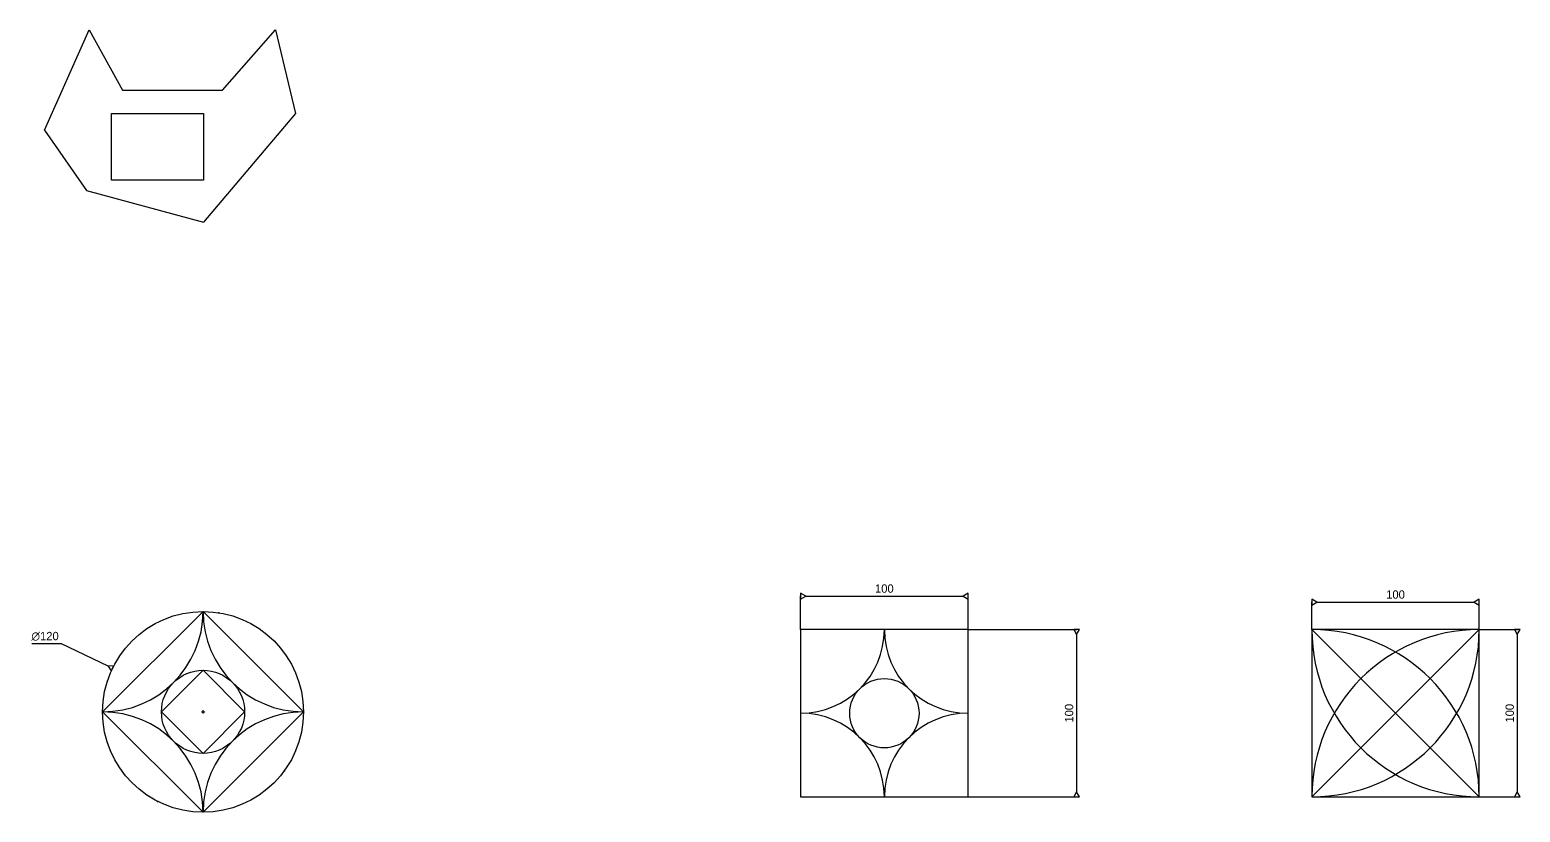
# Model space of a CAD drawing. Header units: inches. Extents: x 90 to 18020, y 90 to 97676.
# Drawn here: x 7485 to 8375, y 94790 to 95258 of the extents above; entities that cross this region are included whole.
import ezdxf

# ---------------------------------------------------------------- set-up
doc = ezdxf.new("R2010")
doc.units = ezdxf.units.IN
doc.header["$MEASUREMENT"] = 0
doc.layers.add('Line1', color=7, linetype='Continuous', lineweight=30)
doc.dimstyles.new('Style1', dxfattribs={"dimtxt": 5, "dimasz": 3, "dimexe": 0.18, "dimexo": 0.0625, "dimgap": 2, "dimtad": 1, "dimtoh": 1, "dimdec": 0, "dimzin": 0, "dimdsep": 46, "dimtxsty": 'Standard', "dimblk": 'DATUMBLANK', "dimcen": 1, "dimadec": 0, "dimazin": 0, "dimtfac": 1, "dimtdec": 0, "dimtofl": 0, "dimtmove": 0, "dimatfit": 1, "dimfxl": 1, "dimtolj": 1, "dimtzin": 0, "dimarcsym": 2})

# ---------------------------------------------------------------- blocks, each defined once
blk = doc.blocks.new('_DatumBlank')
at = {"color": 0, "linetype": 'ByBlock', "lineweight": -2}
for p, q in [((0, 0.58), (-1, 0)), ((-1, 0), (0, -0.58)), ((0, -0.58), (0, 0.58))]:
    blk.add_line(p, q, dxfattribs=at)
blk = doc.blocks.new('*D127')
at = {"color": 0, "lineweight": -2, "transparency": 16777216}
for p, q in [((7503.8, 94890.51), (7485.97, 94890.51)), ((7531.52, 94877.18), (7503.8, 94890.51)), ((7587.3, 94849.87), (7589.3, 94849.87)), ((7588.3, 94848.87), (7588.3, 94850.87))]:
    blk.add_line(p, q, dxfattribs=at)
at = {"layer": 'Defpoints', "color": 0, "transparency": 16777216}
for p in [(7534.22, 94875.88), (7642.37, 94823.86)]:
    blk.add_point(p, dxfattribs=at)
at = {"color": 0, "lineweight": -2, "transparency": 16777216, "xscale": 3, "yscale": 3, "zscale": 3, "rotation": 334.3128937192111}
blk.add_blockref('_DatumBlank', (7534.22, 94875.88), dxfattribs=at)
at = {"color": 0, "transparency": 16777216, "insert": (7493.89, 94895.01), "char_height": 5, "attachment_point": 5}
blk.add_mtext('\\A1;∅120', dxfattribs=at)
blk = doc.blocks.new('*D128')
at = {"color": 0, "lineweight": -2, "transparency": 16777216}
for p, q in [((7945.33, 94899.11), (7945.33, 94919.22)), ((7948.33, 94919.04), (8042.33, 94919.04)), ((8045.33, 94899.11), (8045.33, 94919.22))]:
    blk.add_line(p, q, dxfattribs=at)
at = {"layer": 'Defpoints', "color": 0, "transparency": 16777216}
for p in [(8045.33, 94919.04), (7945.33, 94899.05), (8045.33, 94899.05)]:
    blk.add_point(p, dxfattribs=at)
at = {"color": 0, "lineweight": -2, "transparency": 16777216, "xscale": 3, "yscale": 3, "zscale": 3, "rotation": 180}
blk.add_blockref('_DatumBlank', (7945.33, 94919.04), dxfattribs=at)
at = {"color": 0, "lineweight": -2, "transparency": 16777216, "xscale": 3, "yscale": 3, "zscale": 3}
blk.add_blockref('_DatumBlank', (8045.33, 94919.04), dxfattribs=at)
at = {"color": 0, "transparency": 16777216, "insert": (7995.33, 94923.54), "char_height": 5, "attachment_point": 5}
blk.add_mtext('\\A1;100', dxfattribs=at)
blk = doc.blocks.new('*D129')
at = {"color": 0, "lineweight": -2, "transparency": 16777216}
for p, q in [((8045.4, 94899.05), (8110.4, 94899.05)), ((8110.22, 94896.05), (8110.22, 94802.05)), ((8045.4, 94799.05), (8110.4, 94799.05))]:
    blk.add_line(p, q, dxfattribs=at)
at = {"layer": 'Defpoints', "color": 0, "transparency": 16777216}
for p in [(8045.33, 94899.05), (8045.33, 94799.05), (8110.22, 94799.05)]:
    blk.add_point(p, dxfattribs=at)
at = {"color": 0, "lineweight": -2, "transparency": 16777216, "xscale": 3, "yscale": 3, "zscale": 3}
for p, rotation in [((8110.22, 94899.05), 90), ((8110.22, 94799.05), 270)]:
    blk.add_blockref('_DatumBlank', p, dxfattribs=dict(at, rotation=rotation))
at = {"color": 0, "transparency": 16777216, "insert": (8105.72, 94849.05), "char_height": 5, "attachment_point": 5, "rotation": 90}
blk.add_mtext('\\A1;100', dxfattribs=at)
blk = doc.blocks.new('*D130')
at = {"color": 0, "lineweight": -2, "transparency": 16777216}
for p, q in [((8250.72, 94899.11), (8250.72, 94915.65)), ((8253.72, 94915.47), (8347.72, 94915.47)), ((8350.72, 94899.11), (8350.72, 94915.65))]:
    blk.add_line(p, q, dxfattribs=at)
at = {"layer": 'Defpoints', "color": 0, "transparency": 16777216}
for p in [(8350.72, 94915.47), (8250.72, 94899.05), (8350.72, 94899.05)]:
    blk.add_point(p, dxfattribs=at)
at = {"color": 0, "lineweight": -2, "transparency": 16777216, "xscale": 3, "yscale": 3, "zscale": 3, "rotation": 180}
blk.add_blockref('_DatumBlank', (8250.72, 94915.47), dxfattribs=at)
at = {"color": 0, "lineweight": -2, "transparency": 16777216, "xscale": 3, "yscale": 3, "zscale": 3}
blk.add_blockref('_DatumBlank', (8350.72, 94915.47), dxfattribs=at)
at = {"color": 0, "transparency": 16777216, "insert": (8300.72, 94919.97), "char_height": 5, "attachment_point": 5}
blk.add_mtext('\\A1;100', dxfattribs=at)
blk = doc.blocks.new('*D131')
at = {"color": 0, "lineweight": -2, "transparency": 16777216}
for p, q in [((8350.78, 94899.05), (8373.66, 94899.05)), ((8373.48, 94896.05), (8373.48, 94802.05)), ((8350.78, 94799.05), (8373.66, 94799.05))]:
    blk.add_line(p, q, dxfattribs=at)
at = {"layer": 'Defpoints', "color": 0, "transparency": 16777216}
for p in [(8350.72, 94899.05), (8350.72, 94799.05), (8373.48, 94799.05)]:
    blk.add_point(p, dxfattribs=at)
at = {"color": 0, "lineweight": -2, "transparency": 16777216, "xscale": 3, "yscale": 3, "zscale": 3}
for p, rotation in [((8373.48, 94899.05), 90), ((8373.48, 94799.05), 270)]:
    blk.add_blockref('_DatumBlank', p, dxfattribs=dict(at, rotation=rotation))
at = {"color": 0, "transparency": 16777216, "insert": (8368.98, 94849.05), "char_height": 5, "attachment_point": 5, "rotation": 90}
blk.add_mtext('\\A1;100', dxfattribs=at)

msp = doc.modelspace()

# ---------------------------------------------------------------- linework, layer by layer
at = {"layer": 'Line1'}
for p, q in [((7493.63, 95197.62), (7520.18, 95257.62)), ((7520.18, 95257.62), (7540.18, 95221.54)), ((7599.83, 95221.54), (7631.58, 95257.62)), ((7631.58, 95257.62), (7643.63, 95207.62)), ((7540.18, 95221.54), (7599.83, 95221.54)), ((7643.63, 95207.62), (7588.63, 95142.62)), ((7493.63, 95197.62), (7518.63, 95161.62)), ((7518.63, 95161.62), (7588.63, 95142.62)), ((7588.3, 94909.87), (7528.3, 94849.87)), ((7588.3, 94909.87), (7648.3, 94849.87)), ((8350.72, 94899.05), (8250.72, 94799.05)), ((8250.72, 94899.05), (8350.72, 94799.05)), ((7588.3, 94789.87), (7528.3, 94849.87)), ((7588.3, 94789.87), (7648.3, 94849.87))]:
    msp.add_line(p, q, dxfattribs=at)
for points in [[(7588.63, 95167.62), (7533.63, 95167.62), (7533.63, 95207.62), (7588.63, 95207.62)], [(7945.33, 94799.05), (8045.33, 94799.05), (8045.33, 94899.05), (7945.33, 94899.05)], [(8250.72, 94799.05), (8350.72, 94799.05), (8350.72, 94899.05), (8250.72, 94899.05)], [(7588.3, 94874.72), (7563.44, 94849.87), (7588.3, 94825.02), (7613.15, 94849.87)]]:
    msp.add_lwpolyline(points, close=True, dxfattribs=at)
for centre, radius in [((7588.3, 94849.87), 60), ((7588.3, 94849.87), 24.85), ((7995.33, 94849.05), 20.71)]:
    msp.add_circle(centre, radius, dxfattribs=at)
for centre, radius, start, end in [((7528.3, 94909.87), 60, 270, 0), ((7648.3, 94909.87), 60, 180, 270), ((7945.33, 94899.05), 50, 270, 0), ((8045.33, 94899.05), 50, 180, 270), ((8350.72, 94899.05), 100, 180, 270), ((8250.72, 94799.05), 100, 0, 90), ((8250.72, 94899.05), 100, 270, 0), ((8350.72, 94799.05), 100, 90, 180), ((7528.3, 94789.87), 60, 0, 90), ((7648.3, 94789.87), 60, 90, 180), ((7945.33, 94799.05), 50, 0, 90), ((8045.33, 94799.05), 50, 90, 180)]:
    msp.add_arc(centre, radius, start, end, dxfattribs=at)
for p in [(7597.65, 94909.14), (7597.65, 94909.14), (7531.21, 94868.36), (7531.21, 94868.36), (7636.91, 94814.7), (7636.91, 94814.7), (7561.14, 94796.37), (7561.14, 94796.37)]:
    msp.add_point(p, dxfattribs=at)

# ---------------------------------------------------------------- dimensions: what is measured, and where the dimension line sits
for base, p1, p2, picture, middle in [((8045.33, 94919.04), (7945.33, 94899.05), (8045.33, 94899.05), '*D128', (7995.33, 94923.54)), ((8350.72, 94915.47), (8250.72, 94899.05), (8350.72, 94899.05), '*D130', (8300.72, 94919.97))]:
    dim = msp.add_linear_dim(base=base, p1=p1, p2=p2, dimstyle='Style1')
    dim.commit()
    dim.dimension.update_dxf_attribs({"geometry": picture, "text_midpoint": middle})
dim = msp.add_diameter_dim_2p(p1=(7642.37, 94823.86), p2=(7534.22, 94875.88), dimstyle='Style1')
dim.commit()
dim.dimension.update_dxf_attribs({"geometry": '*D127', "text_midpoint": (7493.89, 94890.51), "dimtype": 163})
for base, p1, p2, picture, middle in [((8110.22, 94799.05), (8045.33, 94899.05), (8045.33, 94799.05), '*D129', (8105.72, 94849.05)), ((8373.48, 94799.05), (8350.72, 94899.05), (8350.72, 94799.05), '*D131', (8368.98, 94849.05))]:
    dim = msp.add_linear_dim(base=base, p1=p1, p2=p2, angle=90, dimstyle='Style1')
    dim.commit()
    dim.dimension.update_dxf_attribs({"geometry": picture, "text_midpoint": middle})

doc.saveas('drawing.dxf')
